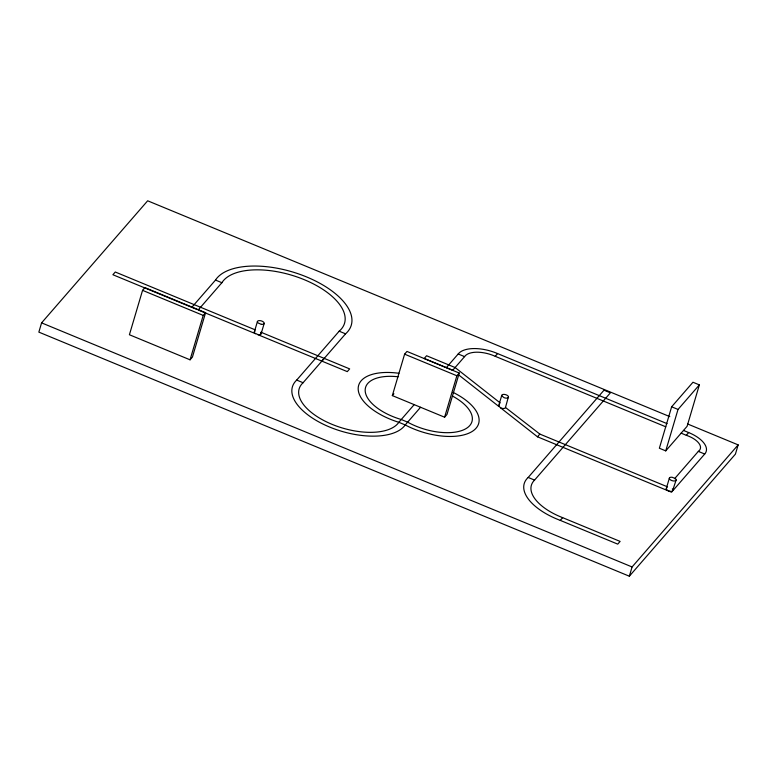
<?xml version="1.0" encoding="UTF-8"?>
<svg xmlns="http://www.w3.org/2000/svg" width="777" height="777" viewBox="0 0 777 777"><rect width="100%" height="100%" fill="white"/><g stroke="black" fill="none" stroke-linecap="round" stroke-linejoin="round"><path stroke-width="1.17" d="M669.803 416.627L147.659 200.796L41.589 322.863L38.85 332.119L629.341 576.204L735.411 454.137L738.15 444.881L687.732 424.038M142.56 290.345L129.409 334.741L190.054 359.809L192.424 357.08L205.575 312.684L144.93 287.616L142.56 290.345L203.205 315.413L205.575 312.684M190.054 359.809L203.205 315.413M254.341 331.934L257.41 321.571M261.121 333.77L264.19 323.417M392.336 395.6L404.603 354.166L406.973 351.437L459.246 373.038L446.969 414.471L444.599 417.2L392.336 395.6L393.91 393.784M444.599 417.2L456.876 375.767L459.246 373.038M498.679 405.779L501.738 395.425M499.213 405.04A3.516 1.68 16.5 0 0 498.747 406.245L501.039 408.051A3.516 1.68 16.5 0 0 505.477 407.469L508.469 396.639A3.516 1.68 16.5 0 0 506.177 394.842L505.303 394.57A3.516 1.68 16.5 0 0 501.816 395.891L504.108 397.688A3.516 1.68 16.5 0 0 508.546 397.105M671.639 406.798L659.362 448.232L665.743 450.874L687.082 426.32L699.358 384.887L692.967 382.245L671.639 406.798L678.02 409.44L699.358 384.887M665.743 450.874L678.02 409.44M629.341 576.204L632.08 566.957L738.15 444.881M666.287 488.548L669.356 478.185M666.899 487.839A3.516 1.68 16.5 0 0 667.705 490.442A3.516 1.68 16.5 0 0 672.455 491.093L676.136 480.031A3.516 1.68 16.5 0 0 675.368 478.583L672.183 477.263A3.516 1.68 16.5 0 0 669.861 479.39A3.516 1.68 16.5 0 0 675.524 480.74L676.136 480.031M191.802 307.352L215.511 280.07A71.843 34.392 16.5 0 1 306.604 276.942A71.843 34.392 16.5 0 1 345.561 333.828L303.088 382.721L296.697 380.079L339.18 331.196L345.561 333.828M339.18 331.196A64.831 31.031 16.5 0 0 304.234 279.671A64.831 31.031 16.5 0 0 221.892 282.711L198.184 309.994L255.623 333.731M321.872 361.12L324.242 358.391M414.19 404.632L398.834 422.299A52.846 25.301 16.5 0 1 332.002 424.329A52.846 25.301 16.5 0 1 303.088 382.721M446.348 367.618L458.197 353.982A30.721 14.705 16.5 0 1 497.591 353.584L667.074 423.64M420.571 407.274L405.225 424.941A59.868 28.662 16.5 0 1 329.633 427.059A59.868 28.662 16.5 0 1 296.697 380.079M665.821 426.826L495.221 356.313A23.096 11.053 16.5 0 0 464.588 356.624L452.729 370.26L424.213 358.469L426.583 355.749L455.099 367.531L500.223 402.962M495.221 356.313L497.591 353.584M500.582 407.838L537.47 436.8L539.84 434.081L667.521 486.849M528.185 477.457L604.011 390.18L610.392 392.822L534.566 480.099L528.185 477.457A52.914 25.33 16.5 0 0 560.285 520.386L617.744 544.133L620.114 541.414L562.655 517.657A47.067 22.533 16.5 0 1 534.566 480.099M560.285 520.386L562.655 517.657M681.138 433.158L686.295 435.295L688.665 432.566A27.865 13.335 16.5 0 1 704.71 454.03L672.999 490.53M674.63 478.671L698.329 451.388L704.71 454.03M672.6 490.986L671.532 492.22L537.47 436.8M683.507 430.429L688.665 432.566M458.197 353.982L464.588 356.624M404.603 354.166L456.876 375.767M215.511 280.07L221.892 282.711M255.293 329.885L115.268 272.008L112.898 274.737L197.125 309.547M260.878 332.197L349.66 368.9L347.29 371.629L257.595 334.547M41.589 322.863L632.08 566.957M539.84 434.081L505.477 407.469M458.391 374.699L498.921 406.526M398.941 373.29A50.282 24.068 16.5 0 0 358.178 388.655A50.282 24.068 16.5 0 0 398.834 422.299L405.225 424.941A50.272 24.068 16.5 0 0 472.824 431.041A50.272 24.068 16.5 0 0 453.098 392.404M452.457 396.056A43.25 20.707 16.5 0 1 465.87 428.7A43.25 20.707 16.5 0 1 407.643 422.154L401.262 419.512A43.211 20.688 16.5 0 1 365.2 391.084A43.211 20.688 16.5 0 1 398.174 376.787M672.299 488.947A3.516 1.68 16.5 0 1 673.067 490.384M686.295 435.295A18.629 8.916 16.5 0 1 698.329 451.388M260.829 332.818A3.516 1.68 16.5 0 1 258.304 334.693L255.109 333.372A3.516 1.68 16.5 0 1 254.953 331.225M261.373 324.339L258.178 323.018A3.516 1.68 16.5 0 1 259.12 320.61A3.516 1.68 16.5 0 1 264.005 322.63A3.516 1.68 16.5 0 1 261.373 324.339"/></g></svg>
